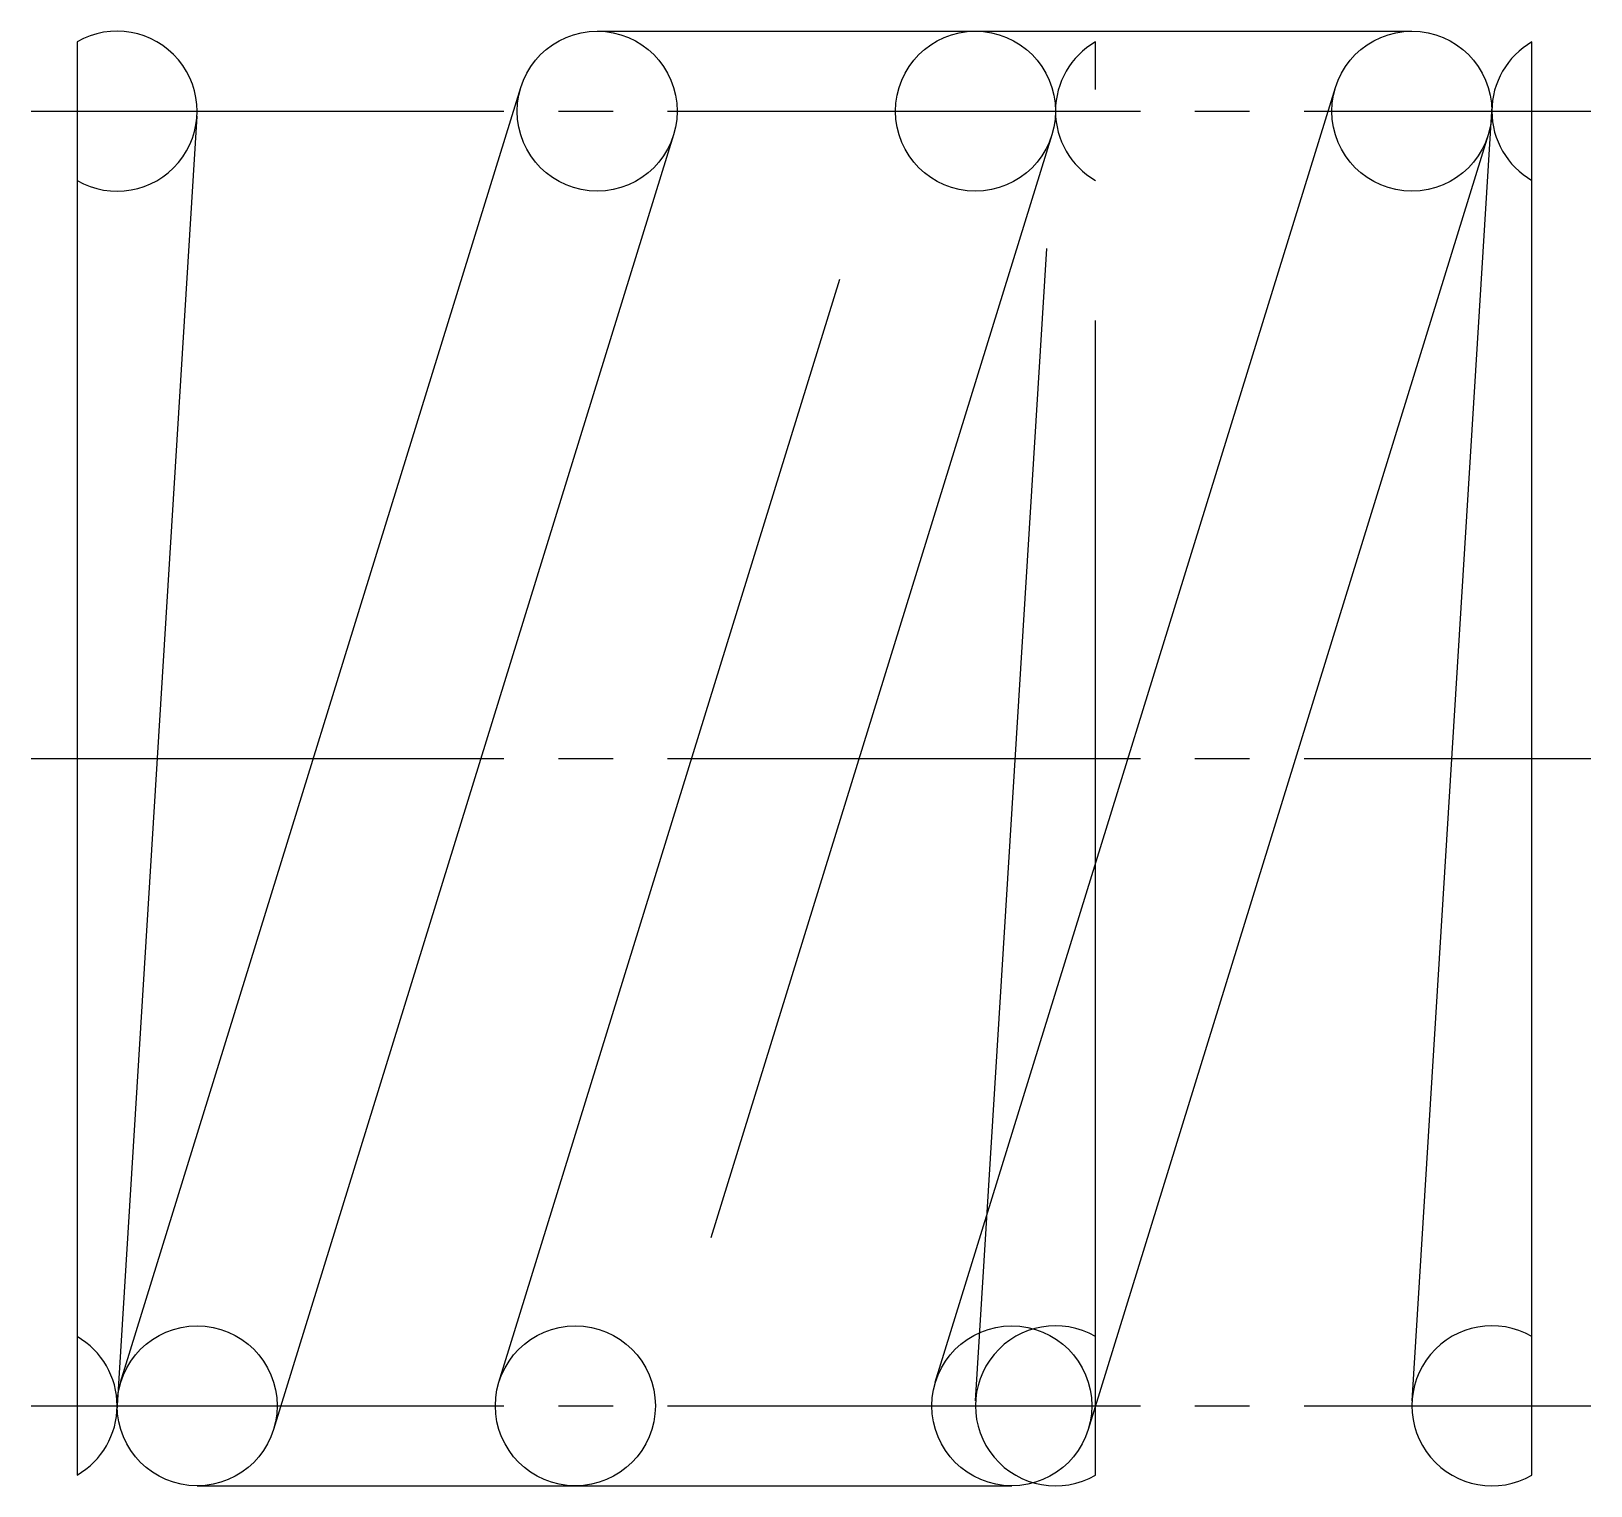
# Model space of a CAD drawing. Extents: x 2.6 to 40.8, y 2.5 to 33.9.
# Drawn here: x 30.03 to 40.75, y 23.88 to 33.88 of the extents above; entities outside this region: 2.
import ezdxf

# ---------------------------------------------------------------- set-up
doc = ezdxf.new("R2010")
doc.units = 0
doc.header["$LTSCALE"] = 0.25
doc.linetypes.add('CENTER', pattern=[17.5, 13, -1.5, 1.5, -1.5])
doc.linetypes.add('PHANTOM', pattern=[63.5, 31.75, -6.35, 6.35, -6.35, 6.35, -6.35])
doc.layers.get('0').update_dxf_attribs({"linetype": 'CONTINUOUS'})
doc.layers.add('CENTER', color=1, linetype='CENTER')

msp = doc.modelspace()

# ---------------------------------------------------------------- linework, layer by layer
for p, q in [((30.347, 33.802), (30.347, 23.95)), ((40.347, 23.95), (40.347, 33.802)), ((30.646, 24.588), (33.396, 33.488)), ((36.246, 24.588), (38.996, 33.488)), ((39.523, 24.46), (40.073, 33.36)), ((31.171, 33.292), (30.621, 24.392)), ((34.447, 33.164), (31.697, 24.264)), ((40.047, 33.164), (37.297, 24.264)), ((32.572, 23.876), (32.572, 23.876)), ((33.972, 23.876), (33.972, 23.876))]:
    msp.add_line(p, q)
at = {"color": 3, "linetype": 'PHANTOM'}
for p, q in [((33.922, 33.876), (39.522, 33.876)), ((37.347, 23.95), (37.347, 33.802)), ((33.246, 24.588), (35.996, 33.488)), ((36.523, 24.46), (37.073, 33.36)), ((37.047, 33.164), (34.297, 24.264)), ((31.172, 23.876), (36.772, 23.876))]:
    msp.add_line(p, q, dxfattribs=at)
for centre in [(33.922, 33.326), (39.522, 33.326), (31.172, 24.426), (36.772, 24.426)]:
    msp.add_circle(centre, 0.55)
for centre in [(36.522, 33.326), (33.772, 24.426)]:
    msp.add_circle(centre, 0.55, dxfattribs=at)
for centre, start, end in [((30.622, 33.326), 240, 120), ((40.622, 33.326), 120, 240), ((30.072, 24.426), 300, 60), ((40.072, 24.426), 60, 300)]:
    msp.add_arc(centre, 0.55, start, end)
for centre, start, end in [((37.622, 33.326), 120, 240), ((37.072, 24.426), 60, 300)]:
    msp.add_arc(centre, 0.55, start, end, dxfattribs=at)
at = {"layer": 'CENTER', "color": 1, "linetype": 'CENTER'}
for p, q in [((30.031, 33.326), (40.752, 33.326)), ((30.031, 28.876), (40.752, 28.876)), ((30.031, 24.426), (40.752, 24.426))]:
    msp.add_line(p, q, dxfattribs=at)

# ---------------------------------------------------------------- texts
for s, p in [('UH10-10', (2.5, 6.25)), ('UH10', (2.5, 2.5))]:
    msp.add_text(s, height=1).set_placement(p)

doc.saveas('drawing.dxf')
